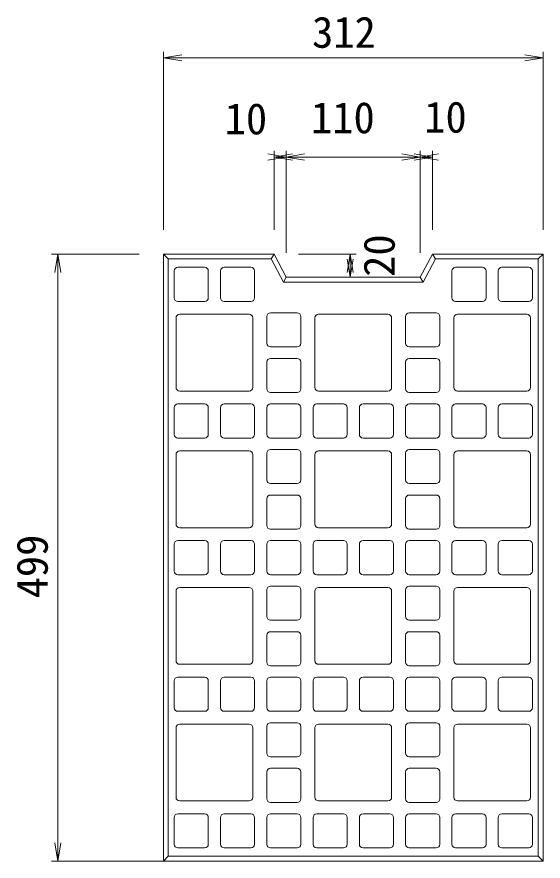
# Model space of a CAD drawing. Units: millimetres on the paper, with parts at other scales. Extents: x 2 to 843, y 0 to 594.
# Drawn here: x 237.1 to 280.3, y 434.3 to 503.6 of the extents above; entities that cross this region are included whole.
import ezdxf
from ezdxf.enums import TextEntityAlignment as Align

# ---------------------------------------------------------------- set-up
doc = ezdxf.new("R2010")
doc.units = ezdxf.units.MM
for name, color, linetype, lineweight in [('0_2', 7, 'Continuous', 18), ('D-STR-DIM（寸法）', 7, 'Continuous', 18), ('D-STR-STR1（構造物）', 7, 'Continuous', 18), ('D-STR（構造物外形線）', 1, 'Continuous', 18)]:
    doc.layers.add(name, color=color, linetype=linetype, lineweight=lineweight)
doc.styles.add('ＭＳ ゴシック', font='')
doc.styles.get('ＭＳ ゴシック').set_extended_font_data('MS Gothic')

msp = doc.modelspace()

# ---------------------------------------------------------------- linework, layer by layer
at = {"layer": '0_2'}
for p, q in [((249.174, 500.256), (250.674, 500.506)), ((250.674, 500.006), (249.174, 500.256)), ((278.841, 500.506), (280.341, 500.256)), ((280.341, 500.256), (278.841, 500.006)), ((257.757, 492.355), (259.257, 492.105)), ((258.257, 492.105), (259.757, 492.355)), ((259.257, 492.105), (260.757, 492.355)), ((268.757, 492.355), (270.257, 492.105)), ((269.757, 492.355), (271.257, 492.105)), ((270.257, 492.105), (271.757, 492.355)), ((259.257, 492.105), (257.757, 491.855)), ((259.757, 491.855), (258.257, 492.105)), ((260.757, 491.855), (259.257, 492.105)), ((270.257, 492.105), (268.757, 491.855)), ((271.257, 492.105), (269.757, 491.855)), ((271.757, 491.855), (270.257, 492.105)), ((240.248, 482.631), (240.498, 484.131)), ((240.498, 484.131), (240.748, 482.631)), ((264.251, 482.631), (264.501, 484.131)), ((264.501, 484.131), (264.751, 482.631)), ((264.501, 482.231), (264.251, 483.731)), ((264.751, 483.731), (264.501, 482.231)), ((240.498, 434.289), (240.248, 435.789)), ((240.748, 435.789), (240.498, 434.289))]:
    msp.add_line(p, q, dxfattribs=at)
at = {"layer": '0_2', "color": 9}
for p, q in [((249.174, 500.256), (249.374, 500.256)), ((280.341, 500.256), (280.141, 500.256)), ((258.257, 492.105), (258.457, 492.105)), ((259.257, 492.105), (259.057, 492.105)), ((259.257, 492.105), (259.457, 492.105)), ((270.257, 492.105), (270.057, 492.105)), ((270.257, 492.105), (270.457, 492.105)), ((271.257, 492.105), (271.057, 492.105)), ((240.498, 484.131), (240.498, 483.931)), ((264.501, 484.131), (264.501, 483.931)), ((264.501, 482.231), (264.501, 482.431)), ((240.498, 434.289), (240.498, 434.489))]:
    msp.add_line(p, q, dxfattribs=at)
at = {"layer": 'D-STR-DIM（寸法）'}
for p, q in [((249.174, 486.131), (249.174, 500.756)), ((280.341, 486.131), (280.341, 500.756)), ((249.374, 500.256), (280.141, 500.256)), ((258.257, 486.131), (258.257, 492.605)), ((259.257, 484.231), (259.257, 492.605)), ((259.257, 484.231), (259.257, 492.605)), ((270.257, 484.231), (270.257, 492.605)), ((270.257, 484.231), (270.257, 492.605)), ((271.257, 486.131), (271.257, 492.605)), ((259.057, 492.105), (258.457, 492.105)), ((259.457, 492.105), (270.057, 492.105)), ((270.457, 492.105), (271.057, 492.105)), ((247.174, 484.131), (239.998, 484.131)), ((240.498, 483.931), (240.498, 434.489)), ((260.257, 484.131), (265.001, 484.131)), ((264.501, 483.931), (264.501, 482.431)), ((265.024, 482.231), (265.001, 482.231)), ((249.674, 434.289), (239.998, 434.289))]:
    msp.add_line(p, q, dxfattribs=at)
at = {"layer": 'D-STR-STR1（構造物）'}
for p, q in [((249.174, 484.131), (249.574, 483.733)), ((258.257, 484.131), (258.015, 483.733)), ((271.5, 483.733), (271.257, 484.131)), ((280.341, 484.131), (279.941, 483.733)), ((249.574, 483.733), (249.574, 434.689)), ((249.574, 483.733), (258.015, 483.733)), ((258.015, 483.733), (259.016, 481.831)), ((271.5, 483.733), (270.499, 481.831)), ((271.5, 483.733), (279.941, 483.733)), ((279.941, 483.733), (279.941, 434.689)), ((250.057, 482.75), (250.057, 480.55)), ((250.357, 483.05), (252.557, 483.05)), ((252.857, 482.75), (252.857, 480.55)), ((253.857, 482.75), (253.857, 480.55)), ((254.157, 483.05), (256.357, 483.05)), ((256.657, 482.75), (256.657, 480.55)), ((272.857, 482.75), (272.857, 480.55)), ((275.357, 483.05), (273.157, 483.05)), ((275.657, 482.75), (275.657, 480.55)), ((276.657, 482.75), (276.657, 480.55)), ((279.157, 483.05), (276.957, 483.05)), ((279.457, 482.75), (279.457, 480.55)), ((259.257, 482.231), (259.016, 481.831)), ((259.016, 481.831), (270.499, 481.831)), ((270.499, 481.831), (270.257, 482.231)), ((250.357, 480.25), (252.557, 480.25)), ((254.157, 480.25), (256.357, 480.25)), ((275.357, 480.25), (273.157, 480.25)), ((279.157, 480.25), (276.957, 480.25)), ((256.207, 479.19), (250.507, 479.19)), ((257.957, 479.31), (260.157, 479.31)), ((267.607, 479.19), (261.907, 479.19)), ((271.557, 479.31), (269.357, 479.31)), ((273.307, 479.19), (279.007, 479.19)), ((250.207, 478.89), (250.207, 473.19)), ((256.507, 478.89), (256.507, 473.19)), ((257.657, 479.01), (257.657, 476.81)), ((260.457, 479.01), (260.457, 476.81)), ((261.607, 478.89), (261.607, 473.19)), ((267.907, 478.89), (267.907, 473.19)), ((269.057, 479.01), (269.057, 476.81)), ((271.857, 479.01), (271.857, 476.81)), ((273.007, 478.89), (273.007, 473.19)), ((279.307, 478.89), (279.307, 473.19)), ((257.957, 476.51), (260.157, 476.51)), ((271.557, 476.51), (269.357, 476.51)), ((257.957, 475.57), (260.157, 475.57)), ((271.557, 475.57), (269.357, 475.57)), ((257.657, 475.27), (257.657, 473.07)), ((260.457, 475.27), (260.457, 473.07)), ((269.057, 475.27), (269.057, 473.07)), ((271.857, 475.27), (271.857, 473.07)), ((256.207, 472.89), (250.507, 472.89)), ((267.607, 472.89), (261.907, 472.89)), ((273.307, 472.89), (279.007, 472.89)), ((257.957, 472.77), (260.157, 472.77)), ((271.557, 472.77), (269.357, 472.77)), ((250.057, 471.53), (250.057, 469.33)), ((250.357, 471.83), (252.557, 471.83)), ((252.857, 471.53), (252.857, 469.33)), ((253.857, 471.53), (253.857, 469.33)), ((254.157, 471.83), (256.357, 471.83)), ((256.657, 471.53), (256.657, 469.33)), ((257.657, 471.53), (257.657, 469.33)), ((257.957, 471.83), (260.157, 471.83)), ((260.457, 471.53), (260.457, 469.33)), ((261.457, 471.53), (261.457, 469.33)), ((261.757, 471.83), (263.957, 471.83)), ((264.257, 471.53), (264.257, 469.33)), ((265.257, 471.53), (265.257, 469.33)), ((267.757, 471.83), (265.557, 471.83)), ((268.057, 471.53), (268.057, 469.33)), ((269.057, 471.53), (269.057, 469.33)), ((271.557, 471.83), (269.357, 471.83)), ((271.857, 471.53), (271.857, 469.33)), ((272.857, 471.53), (272.857, 469.33)), ((275.357, 471.83), (273.157, 471.83)), ((275.657, 471.53), (275.657, 469.33)), ((276.657, 471.53), (276.657, 469.33)), ((279.157, 471.83), (276.957, 471.83)), ((279.457, 471.53), (279.457, 469.33)), ((250.357, 469.03), (252.557, 469.03)), ((254.157, 469.03), (256.357, 469.03)), ((257.957, 469.03), (260.157, 469.03)), ((261.757, 469.03), (263.957, 469.03)), ((267.757, 469.03), (265.557, 469.03)), ((271.557, 469.03), (269.357, 469.03)), ((275.357, 469.03), (273.157, 469.03)), ((279.157, 469.03), (276.957, 469.03)), ((256.207, 467.97), (250.507, 467.97)), ((257.957, 468.09), (260.157, 468.09)), ((267.607, 467.97), (261.907, 467.97)), ((271.557, 468.09), (269.357, 468.09)), ((273.307, 467.97), (279.007, 467.97)), ((250.207, 467.67), (250.207, 461.97)), ((256.507, 467.67), (256.507, 461.97)), ((257.657, 467.79), (257.657, 465.59)), ((260.457, 467.79), (260.457, 465.59)), ((261.607, 467.67), (261.607, 461.97)), ((267.907, 467.67), (267.907, 461.97)), ((269.057, 467.79), (269.057, 465.59)), ((271.857, 467.79), (271.857, 465.59)), ((273.007, 467.67), (273.007, 461.97)), ((279.307, 467.67), (279.307, 461.97)), ((257.957, 465.29), (260.157, 465.29)), ((271.557, 465.29), (269.357, 465.29)), ((257.657, 464.05), (257.657, 461.85)), ((257.957, 464.35), (260.157, 464.35)), ((260.457, 464.05), (260.457, 461.85)), ((269.057, 464.05), (269.057, 461.85)), ((271.557, 464.35), (269.357, 464.35)), ((271.857, 464.05), (271.857, 461.85)), ((256.207, 461.67), (250.507, 461.67)), ((257.957, 461.55), (260.157, 461.55)), ((267.607, 461.67), (261.907, 461.67)), ((271.557, 461.55), (269.357, 461.55)), ((273.307, 461.67), (279.007, 461.67)), ((250.357, 460.61), (252.557, 460.61)), ((254.157, 460.61), (256.357, 460.61)), ((257.957, 460.61), (260.157, 460.61)), ((261.757, 460.61), (263.957, 460.61)), ((267.757, 460.61), (265.557, 460.61)), ((271.557, 460.61), (269.357, 460.61)), ((275.357, 460.61), (273.157, 460.61)), ((279.157, 460.61), (276.957, 460.61)), ((250.057, 460.31), (250.057, 458.11)), ((252.857, 460.31), (252.857, 458.11)), ((253.857, 460.31), (253.857, 458.11)), ((256.657, 460.31), (256.657, 458.11)), ((257.657, 460.31), (257.657, 458.11)), ((260.457, 460.31), (260.457, 458.11)), ((261.457, 460.31), (261.457, 458.11)), ((264.257, 460.31), (264.257, 458.11)), ((265.257, 460.31), (265.257, 458.11)), ((268.057, 460.31), (268.057, 458.11)), ((269.057, 460.31), (269.057, 458.11)), ((271.857, 460.31), (271.857, 458.11)), ((272.857, 460.31), (272.857, 458.11)), ((275.657, 460.31), (275.657, 458.11)), ((276.657, 460.31), (276.657, 458.11)), ((279.457, 460.31), (279.457, 458.11)), ((250.357, 457.81), (252.557, 457.81)), ((254.157, 457.81), (256.357, 457.81)), ((257.957, 457.81), (260.157, 457.81)), ((261.757, 457.81), (263.957, 457.81)), ((267.757, 457.81), (265.557, 457.81)), ((271.557, 457.81), (269.357, 457.81)), ((275.357, 457.81), (273.157, 457.81)), ((279.157, 457.81), (276.957, 457.81)), ((257.957, 456.87), (260.157, 456.87)), ((271.557, 456.87), (269.357, 456.87)), ((250.207, 456.45), (250.207, 450.75)), ((256.207, 456.75), (250.507, 456.75)), ((256.507, 456.45), (256.507, 450.75)), ((257.657, 456.57), (257.657, 454.37)), ((260.457, 456.57), (260.457, 454.37)), ((261.607, 456.45), (261.607, 450.75)), ((267.607, 456.75), (261.907, 456.75)), ((267.907, 456.45), (267.907, 450.75)), ((269.057, 456.57), (269.057, 454.37)), ((271.857, 456.57), (271.857, 454.37)), ((273.007, 456.45), (273.007, 450.75)), ((273.307, 456.75), (279.007, 456.75)), ((279.307, 456.45), (279.307, 450.75)), ((257.957, 454.07), (260.157, 454.07)), ((271.557, 454.07), (269.357, 454.07)), ((257.657, 452.83), (257.657, 450.63)), ((257.957, 453.13), (260.157, 453.13)), ((260.457, 452.83), (260.457, 450.63)), ((269.057, 452.83), (269.057, 450.63)), ((271.557, 453.13), (269.357, 453.13)), ((271.857, 452.83), (271.857, 450.63)), ((256.207, 450.45), (250.507, 450.45)), ((257.957, 450.33), (260.157, 450.33)), ((267.607, 450.45), (261.907, 450.45)), ((271.557, 450.33), (269.357, 450.33)), ((273.307, 450.45), (279.007, 450.45)), ((250.357, 449.39), (252.557, 449.39)), ((254.157, 449.39), (256.357, 449.39)), ((257.957, 449.39), (260.157, 449.39)), ((261.757, 449.39), (263.957, 449.39)), ((267.757, 449.39), (265.557, 449.39)), ((271.557, 449.39), (269.357, 449.39)), ((275.357, 449.39), (273.157, 449.39)), ((279.157, 449.39), (276.957, 449.39)), ((250.057, 449.09), (250.057, 446.89)), ((252.857, 449.09), (252.857, 446.89)), ((253.857, 449.09), (253.857, 446.89)), ((256.657, 449.09), (256.657, 446.89)), ((257.657, 449.09), (257.657, 446.89)), ((260.457, 449.09), (260.457, 446.89)), ((261.457, 449.09), (261.457, 446.89)), ((264.257, 449.09), (264.257, 446.89)), ((265.257, 449.09), (265.257, 446.89)), ((268.057, 449.09), (268.057, 446.89)), ((269.057, 449.09), (269.057, 446.89)), ((271.857, 449.09), (271.857, 446.89)), ((272.857, 449.09), (272.857, 446.89)), ((275.657, 449.09), (275.657, 446.89)), ((276.657, 449.09), (276.657, 446.89)), ((279.457, 449.09), (279.457, 446.89)), ((250.357, 446.59), (252.557, 446.59)), ((254.157, 446.59), (256.357, 446.59)), ((257.957, 446.59), (260.157, 446.59)), ((261.757, 446.59), (263.957, 446.59)), ((267.757, 446.59), (265.557, 446.59)), ((271.557, 446.59), (269.357, 446.59)), ((275.357, 446.59), (273.157, 446.59)), ((279.157, 446.59), (276.957, 446.59)), ((250.207, 445.23), (250.207, 439.53)), ((256.207, 445.53), (250.507, 445.53)), ((256.507, 445.23), (256.507, 439.53)), ((257.657, 445.35), (257.657, 443.15)), ((257.957, 445.65), (260.157, 445.65)), ((260.457, 445.35), (260.457, 443.15)), ((261.607, 445.23), (261.607, 439.53)), ((267.607, 445.53), (261.907, 445.53)), ((267.907, 445.23), (267.907, 439.53)), ((269.057, 445.35), (269.057, 443.15)), ((271.557, 445.65), (269.357, 445.65)), ((271.857, 445.35), (271.857, 443.15)), ((273.007, 445.23), (273.007, 439.53)), ((273.307, 445.53), (279.007, 445.53)), ((279.307, 445.23), (279.307, 439.53)), ((257.957, 442.85), (260.157, 442.85)), ((271.557, 442.85), (269.357, 442.85)), ((257.657, 441.61), (257.657, 439.41)), ((257.957, 441.91), (260.157, 441.91)), ((260.457, 441.61), (260.457, 439.41)), ((269.057, 441.61), (269.057, 439.41)), ((271.557, 441.91), (269.357, 441.91)), ((271.857, 441.61), (271.857, 439.41)), ((256.207, 439.23), (250.507, 439.23)), ((257.957, 439.11), (260.157, 439.11)), ((267.607, 439.23), (261.907, 439.23)), ((271.557, 439.11), (269.357, 439.11)), ((273.307, 439.23), (279.007, 439.23)), ((250.357, 438.17), (252.557, 438.17)), ((254.157, 438.17), (256.357, 438.17)), ((257.957, 438.17), (260.157, 438.17)), ((261.757, 438.17), (263.957, 438.17)), ((267.757, 438.17), (265.557, 438.17)), ((271.557, 438.17), (269.357, 438.17)), ((275.357, 438.17), (273.157, 438.17)), ((279.157, 438.17), (276.957, 438.17)), ((250.057, 437.87), (250.057, 435.67)), ((252.857, 437.87), (252.857, 435.67)), ((253.857, 437.87), (253.857, 435.67)), ((256.657, 437.87), (256.657, 435.67)), ((257.657, 437.87), (257.657, 435.67)), ((260.457, 437.87), (260.457, 435.67)), ((261.457, 437.87), (261.457, 435.67)), ((264.257, 437.87), (264.257, 435.67)), ((265.257, 437.87), (265.257, 435.67)), ((268.057, 437.87), (268.057, 435.67)), ((269.057, 437.87), (269.057, 435.67)), ((271.857, 437.87), (271.857, 435.67)), ((272.857, 437.87), (272.857, 435.67)), ((275.657, 437.87), (275.657, 435.67)), ((276.657, 437.87), (276.657, 435.67)), ((279.457, 437.87), (279.457, 435.67)), ((250.357, 435.37), (252.557, 435.37)), ((254.157, 435.37), (256.357, 435.37)), ((257.957, 435.37), (260.157, 435.37)), ((261.757, 435.37), (263.957, 435.37)), ((267.757, 435.37), (265.557, 435.37)), ((271.557, 435.37), (269.357, 435.37)), ((275.357, 435.37), (273.157, 435.37)), ((279.157, 435.37), (276.957, 435.37)), ((249.174, 434.289), (249.574, 434.689)), ((279.941, 434.689), (249.574, 434.689)), ((280.341, 434.289), (279.941, 434.689))]:
    msp.add_line(p, q, dxfattribs=at)
for centre, start, end in [((250.357, 482.75), 90, 180), ((252.557, 482.75), 0, 90), ((254.157, 482.75), 90, 180), ((256.357, 482.75), 0, 90), ((273.157, 482.75), 90, 180), ((275.357, 482.75), 0, 90), ((276.957, 482.75), 90, 180), ((279.157, 482.75), 0, 90), ((250.357, 480.55), 180, 270), ((252.557, 480.55), 270, 0), ((254.157, 480.55), 180, 270), ((256.357, 480.55), 270, 0), ((273.157, 480.55), 180, 270), ((275.357, 480.55), 270, 0), ((276.957, 480.55), 180, 270), ((279.157, 480.55), 270, 0), ((250.507, 478.89), 90, 180), ((256.207, 478.89), 0, 90), ((257.957, 479.01), 90, 180), ((260.157, 479.01), 0, 90), ((261.907, 478.89), 90, 180), ((267.607, 478.89), 0, 90), ((269.357, 479.01), 90, 180), ((271.557, 479.01), 0, 90), ((273.307, 478.89), 90, 180), ((279.007, 478.89), 0, 90), ((257.957, 476.81), 180, 270), ((260.157, 476.81), 270, 0), ((269.357, 476.81), 180, 270), ((271.557, 476.81), 270, 0), ((257.957, 475.27), 90, 180), ((260.157, 475.27), 0, 90), ((269.357, 475.27), 90, 180), ((271.557, 475.27), 0, 90), ((250.507, 473.19), 180, 270), ((256.207, 473.19), 270, 0), ((257.957, 473.07), 180, 270), ((260.157, 473.07), 270, 0), ((261.907, 473.19), 180, 270), ((267.607, 473.19), 270, 0), ((269.357, 473.07), 180, 270), ((271.557, 473.07), 270, 0), ((273.307, 473.19), 180, 270), ((279.007, 473.19), 270, 0), ((250.357, 471.53), 90, 180), ((252.557, 471.53), 0, 90), ((254.157, 471.53), 90, 180), ((256.357, 471.53), 0, 90), ((257.957, 471.53), 90, 180), ((260.157, 471.53), 0, 90), ((261.757, 471.53), 90, 180), ((263.957, 471.53), 0, 90), ((265.557, 471.53), 90, 180), ((267.757, 471.53), 0, 90), ((269.357, 471.53), 90, 180), ((271.557, 471.53), 0, 90), ((273.157, 471.53), 90, 180), ((275.357, 471.53), 0, 90), ((276.957, 471.53), 90, 180), ((279.157, 471.53), 0, 90), ((250.357, 469.33), 180, 270), ((252.557, 469.33), 270, 0), ((254.157, 469.33), 180, 270), ((256.357, 469.33), 270, 0), ((257.957, 469.33), 180, 270), ((260.157, 469.33), 270, 0), ((261.757, 469.33), 180, 270), ((263.957, 469.33), 270, 0), ((265.557, 469.33), 180, 270), ((267.757, 469.33), 270, 0), ((269.357, 469.33), 180, 270), ((271.557, 469.33), 270, 0), ((273.157, 469.33), 180, 270), ((275.357, 469.33), 270, 0), ((276.957, 469.33), 180, 270), ((279.157, 469.33), 270, 0), ((250.507, 467.67), 90, 180), ((256.207, 467.67), 0, 90), ((257.957, 467.79), 90, 180), ((260.157, 467.79), 0, 90), ((261.907, 467.67), 90, 180), ((267.607, 467.67), 0, 90), ((269.357, 467.79), 90, 180), ((271.557, 467.79), 0, 90), ((273.307, 467.67), 90, 180), ((279.007, 467.67), 0, 90), ((257.957, 465.59), 180, 270), ((260.157, 465.59), 270, 0), ((269.357, 465.59), 180, 270), ((271.557, 465.59), 270, 0), ((257.957, 464.05), 90, 180), ((260.157, 464.05), 0, 90), ((269.357, 464.05), 90, 180), ((271.557, 464.05), 0, 90), ((250.507, 461.97), 180, 270), ((256.207, 461.97), 270, 0), ((257.957, 461.85), 180, 270), ((260.157, 461.85), 270, 0), ((261.907, 461.97), 180, 270), ((267.607, 461.97), 270, 0), ((269.357, 461.85), 180, 270), ((271.557, 461.85), 270, 0), ((273.307, 461.97), 180, 270), ((279.007, 461.97), 270, 0), ((250.357, 460.31), 90, 180), ((252.557, 460.31), 0, 90), ((254.157, 460.31), 90, 180), ((256.357, 460.31), 0, 90), ((257.957, 460.31), 90, 180), ((260.157, 460.31), 0, 90), ((261.757, 460.31), 90, 180), ((263.957, 460.31), 0, 90), ((265.557, 460.31), 90, 180), ((267.757, 460.31), 0, 90), ((269.357, 460.31), 90, 180), ((271.557, 460.31), 0, 90), ((273.157, 460.31), 90, 180), ((275.357, 460.31), 0, 90), ((276.957, 460.31), 90, 180), ((279.157, 460.31), 0, 90), ((250.357, 458.11), 180, 270), ((252.557, 458.11), 270, 0), ((254.157, 458.11), 180, 270), ((256.357, 458.11), 270, 0), ((257.957, 458.11), 180, 270), ((260.157, 458.11), 270, 0), ((261.757, 458.11), 180, 270), ((263.957, 458.11), 270, 0), ((265.557, 458.11), 180, 270), ((267.757, 458.11), 270, 0), ((269.357, 458.11), 180, 270), ((271.557, 458.11), 270, 0), ((273.157, 458.11), 180, 270), ((275.357, 458.11), 270, 0), ((276.957, 458.11), 180, 270), ((279.157, 458.11), 270, 0), ((257.957, 456.57), 90, 180), ((260.157, 456.57), 0, 90), ((269.357, 456.57), 90, 180), ((271.557, 456.57), 0, 90), ((250.507, 456.45), 90, 180), ((256.207, 456.45), 0, 90), ((261.907, 456.45), 90, 180), ((267.607, 456.45), 0, 90), ((273.307, 456.45), 90, 180), ((279.007, 456.45), 0, 90), ((257.957, 454.37), 180, 270), ((260.157, 454.37), 270, 0), ((269.357, 454.37), 180, 270), ((271.557, 454.37), 270, 0), ((257.957, 452.83), 90, 180), ((260.157, 452.83), 0, 90), ((269.357, 452.83), 90, 180), ((271.557, 452.83), 0, 90), ((250.507, 450.75), 180, 270), ((256.207, 450.75), 270, 0), ((257.957, 450.63), 180, 270), ((260.157, 450.63), 270, 0), ((261.907, 450.75), 180, 270), ((267.607, 450.75), 270, 0), ((269.357, 450.63), 180, 270), ((271.557, 450.63), 270, 0), ((273.307, 450.75), 180, 270), ((279.007, 450.75), 270, 0), ((250.357, 449.09), 90, 180), ((252.557, 449.09), 0, 90), ((254.157, 449.09), 90, 180), ((256.357, 449.09), 0, 90), ((257.957, 449.09), 90, 180), ((260.157, 449.09), 0, 90), ((261.757, 449.09), 90, 180), ((263.957, 449.09), 0, 90), ((265.557, 449.09), 90, 180), ((267.757, 449.09), 0, 90), ((269.357, 449.09), 90, 180), ((271.557, 449.09), 0, 90), ((273.157, 449.09), 90, 180), ((275.357, 449.09), 0, 90), ((276.957, 449.09), 90, 180), ((279.157, 449.09), 0, 90), ((250.357, 446.89), 180, 270), ((252.557, 446.89), 270, 0), ((254.157, 446.89), 180, 270), ((256.357, 446.89), 270, 0), ((257.957, 446.89), 180, 270), ((260.157, 446.89), 270, 0), ((261.757, 446.89), 180, 270), ((263.957, 446.89), 270, 0), ((265.557, 446.89), 180, 270), ((267.757, 446.89), 270, 0), ((269.357, 446.89), 180, 270), ((271.557, 446.89), 270, 0), ((273.157, 446.89), 180, 270), ((275.357, 446.89), 270, 0), ((276.957, 446.89), 180, 270), ((279.157, 446.89), 270, 0), ((250.507, 445.23), 90, 180), ((256.207, 445.23), 0, 90), ((257.957, 445.35), 90, 180), ((260.157, 445.35), 0, 90), ((261.907, 445.23), 90, 180), ((267.607, 445.23), 0, 90), ((269.357, 445.35), 90, 180), ((271.557, 445.35), 0, 90), ((273.307, 445.23), 90, 180), ((279.007, 445.23), 0, 90), ((257.957, 443.15), 180, 270), ((260.157, 443.15), 270, 0), ((269.357, 443.15), 180, 270), ((271.557, 443.15), 270, 0), ((257.957, 441.61), 90, 180), ((260.157, 441.61), 0, 90), ((269.357, 441.61), 90, 180), ((271.557, 441.61), 0, 90), ((250.507, 439.53), 180, 270), ((256.207, 439.53), 270, 0), ((261.907, 439.53), 180, 270), ((267.607, 439.53), 270, 0), ((273.307, 439.53), 180, 270), ((279.007, 439.53), 270, 0), ((257.957, 439.41), 180, 270), ((260.157, 439.41), 270, 0), ((269.357, 439.41), 180, 270), ((271.557, 439.41), 270, 0), ((250.357, 437.87), 90, 180), ((252.557, 437.87), 0, 90), ((254.157, 437.87), 90, 180), ((256.357, 437.87), 0, 90), ((257.957, 437.87), 90, 180), ((260.157, 437.87), 0, 90), ((261.757, 437.87), 90, 180), ((263.957, 437.87), 0, 90), ((265.557, 437.87), 90, 180), ((267.757, 437.87), 0, 90), ((269.357, 437.87), 90, 180), ((271.557, 437.87), 0, 90), ((273.157, 437.87), 90, 180), ((275.357, 437.87), 0, 90), ((276.957, 437.87), 90, 180), ((279.157, 437.87), 0, 90), ((250.357, 435.67), 180, 270), ((252.557, 435.67), 270, 0), ((254.157, 435.67), 180, 270), ((256.357, 435.67), 270, 0), ((257.957, 435.67), 180, 270), ((260.157, 435.67), 270, 0), ((261.757, 435.67), 180, 270), ((263.957, 435.67), 270, 0), ((265.557, 435.67), 180, 270), ((267.757, 435.67), 270, 0), ((269.357, 435.67), 180, 270), ((271.557, 435.67), 270, 0), ((273.157, 435.67), 180, 270), ((275.357, 435.67), 270, 0), ((276.957, 435.67), 180, 270), ((279.157, 435.67), 270, 0)]:
    msp.add_arc(centre, 0.3, start, end, dxfattribs=at)
at = {"layer": 'D-STR（構造物外形線）'}
for p, q in [((249.174, 484.131), (249.174, 434.289)), ((249.174, 484.131), (258.257, 484.131)), ((258.257, 484.131), (259.257, 482.231)), ((271.257, 484.131), (270.257, 482.231)), ((271.257, 484.131), (280.341, 484.131)), ((280.341, 484.131), (280.341, 434.289)), ((259.257, 482.231), (270.257, 482.231)), ((280.341, 434.289), (249.174, 434.289))]:
    msp.add_line(p, q, dxfattribs=at)

# ---------------------------------------------------------------- texts
at = {"layer": 'D-STR-DIM（寸法）', "style": 'ＭＳ ゴシック'}
for s, p in [('312', (261.373, 500.306)), ('10', (254.199, 493.197)), ('110', (261.284, 493.29)), ('10', (270.581, 493.337))]:
    msp.add_text(s, height=2.566, dxfattribs=at).set_placement(p, align=Align.BOTTOM_LEFT)
for s, p in [('20', (268.93, 482.266)), ('499', (240.448, 455.861))]:
    msp.add_text(s, height=2.566, rotation=90, dxfattribs=at).set_placement(p, align=Align.BOTTOM_LEFT)

doc.saveas('drawing.dxf')
